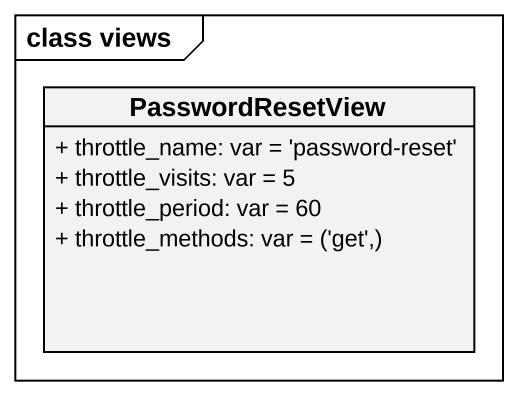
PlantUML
@startuml
mainframe class views
hide circle
hide empty members
skinparam classAttributeIconSize 0
class PasswordResetView {
  + throttle_name: var = 'password-reset'
  + throttle_visits: var = 5
  + throttle_period: var = 60
  {field} + throttle_methods: var = ('get',)
}
@enduml
